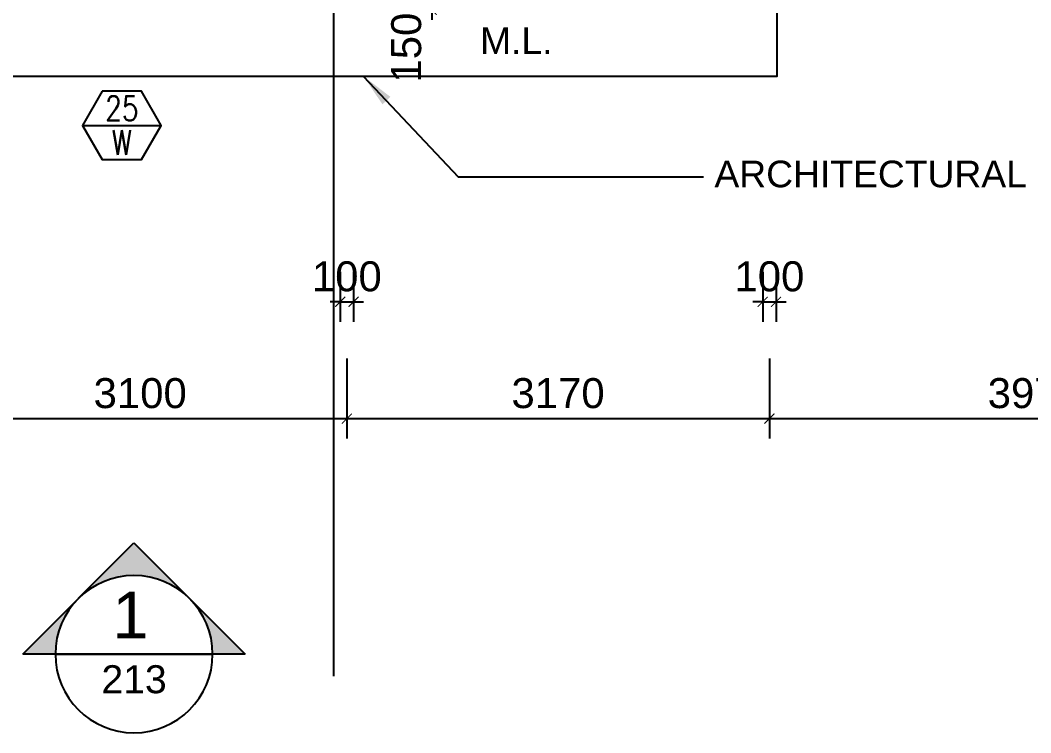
# Model space of a CAD drawing. Header units: millimetres. Extents: x -1214 to 71105, y 7230 to 56309.
# Drawn here: x 43650 to 51231, y 14576 to 19921 of the extents above; entities that cross this region are included whole.
import ezdxf
from ezdxf.enums import TextEntityAlignment as Align

# ---------------------------------------------------------------- set-up
doc = ezdxf.new("R2010")
doc.units = ezdxf.units.MM
doc.header["$MEASUREMENT"] = 0
doc.linetypes.add('CENTERX2', pattern=[101.6, 63.5, -12.7, 12.7, -12.7])
doc.layers.get('0').update_dxf_attribs({"color": 8})
doc.layers.get('Defpoints').update_dxf_attribs({"color": 8})
for name, color, linetype in [('Architectural Features', 8, 'Continuous'), ('arrow', 8, 'Continuous'), ('GBP Dim', 8, 'Continuous'), ('GBP Text 200', 8, 'Continuous'), ('GBP_MARKS', 8, 'Continuous'), ('grid', 8, 'CENTERX2'), ('metal louvres', 8, 'Continuous'), ('RCP_text', 8, 'Continuous'), ('WALL-NEW', 8, 'Continuous'), ('Window Mark', 8, 'Continuous')]:
    doc.layers.add(name, color=color, linetype=linetype)
doc.styles.add('BH', font='arial.ttf')
doc.styles.add('ROMANS', font='romans.shx')
doc.dimstyles.new('200 GBP', dxfattribs={"dimscale": 1.5, "dimtxt": 150, "dimasz": 50, "dimexe": 100, "dimexo": 50, "dimgap": 50, "dimtad": 1, "dimdec": 0, "dimzin": 0, "dimdsep": 46, "dimtxsty": 'BH', "dimblk": 'ARCHTICK', "dimcen": 0.09, "dimdle": 100, "dimclrd": 9, "dimclre": 9, "dimclrt": 1, "dimadec": 0, "dimazin": 0, "dimtfac": 1, "dimtdec": 0, "dimtix": 1, "dimtmove": 2, "dimatfit": 3, "dimldrblk": 'ARCHTICK', "dimfxl": 300, "dimfxlon": 1, "dimtolj": 1, "dimtzin": 0, "dimarcsym": 0})
doc.dimstyles.get("Standard").update_dxf_attribs({"dimtxt": 0.18, "dimasz": 0.18, "dimexe": 0.18, "dimexo": 0.0625, "dimgap": 0.09, "dimtad": 0, "dimtih": 1, "dimtoh": 1, "dimdec": 4, "dimzin": 0, "dimdsep": 46, "dimtxsty": 'Standard', "dimcen": 0.09, "dimadec": 0, "dimazin": 0, "dimtfac": 1, "dimtdec": 4, "dimtofl": 0, "dimtmove": 0, "dimatfit": 3, "dimfxl": 1, "dimtolj": 1, "dimtzin": 0, "dimarcsym": 0})

# ---------------------------------------------------------------- blocks, each defined once
blk = doc.blocks.new('A$C65CE4B9A')
at = {"layer": 'grid', "ltscale": 200}
blk.add_line((-23000, 10500), (-23000, -20450), dxfattribs=at)
blk = doc.blocks.new('_ArchTick')
at = {"color": 0, "const_width": 0.1}
blk.add_lwpolyline([(0.5, 0.5), (-0.5, -0.5)], dxfattribs=at)
blk = doc.blocks.new('*D152')
at = {"layer": 'Defpoints', "color": 0, "transparency": 16777216}
for p in [(46100, 20055.2), (43000, 18955.4, 0), (46100, 16932.5)]:
    blk.add_point(p, dxfattribs=at)
at = {"layer": 'GBP Dim', "color": 9, "lineweight": -2, "transparency": 16777216}
for p, q in [((43000, 17382.5), (43000, 16782.5)), ((46100, 17382.5), (46100, 16782.5)), ((42850, 16932.5), (46250, 16932.5))]:
    blk.add_line(p, q, dxfattribs=at)
at = {"layer": 'GBP Dim', "color": 9, "lineweight": -2, "transparency": 16777216, "xscale": 75, "yscale": 75, "zscale": 75, "rotation": 180}
blk.add_blockref('_ArchTick', (43000, 16932.5), dxfattribs=at)
at = {"layer": 'GBP Dim', "color": 9, "lineweight": -2, "transparency": 16777216, "xscale": 75, "yscale": 75, "zscale": 75}
blk.add_blockref('_ArchTick', (46100, 16932.5), dxfattribs=at)
at = {"layer": 'GBP Dim', "transparency": 16777216, "insert": (44550, 17122.5), "char_height": 225, "attachment_point": 5, "style": 'BH'}
blk.add_mtext('\\A1;3100', dxfattribs=at)
blk = doc.blocks.new('*D153')
at = {"layer": 'Defpoints', "color": 0, "transparency": 16777216}
for p in [(46100, 20055.2), (49269.9, 19755.3), (49269.9, 16932.5)]:
    blk.add_point(p, dxfattribs=at)
at = {"layer": 'GBP Dim', "color": 9, "lineweight": -2, "transparency": 16777216}
for p, q in [((46100, 17382.5), (46100, 16782.5)), ((49269.9, 17382.5), (49269.9, 16782.5)), ((45950, 16932.5), (49419.9, 16932.5))]:
    blk.add_line(p, q, dxfattribs=at)
at = {"layer": 'GBP Dim', "color": 9, "lineweight": -2, "transparency": 16777216, "xscale": 75, "yscale": 75, "zscale": 75, "rotation": 180}
blk.add_blockref('_ArchTick', (46100, 16932.5), dxfattribs=at)
at = {"layer": 'GBP Dim', "color": 9, "lineweight": -2, "transparency": 16777216, "xscale": 75, "yscale": 75, "zscale": 75}
blk.add_blockref('_ArchTick', (49269.9, 16932.5), dxfattribs=at)
at = {"layer": 'GBP Dim', "transparency": 16777216, "insert": (47684.9, 17122.5), "char_height": 225, "attachment_point": 5, "style": 'BH'}
blk.add_mtext('\\A1;3170', dxfattribs=at)
blk = doc.blocks.new('*D154')
at = {"layer": 'Defpoints', "color": 0, "transparency": 16777216}
for p in [(49269.9, 19755.3), (53245, 18955.3), (53245, 16932.5)]:
    blk.add_point(p, dxfattribs=at)
at = {"layer": 'GBP Dim', "color": 9, "lineweight": -2, "transparency": 16777216}
for p, q in [((49269.9, 17382.5), (49269.9, 16782.5)), ((53245, 17382.5), (53245, 16782.5)), ((49119.9, 16932.5), (53395, 16932.5))]:
    blk.add_line(p, q, dxfattribs=at)
at = {"layer": 'GBP Dim', "color": 9, "lineweight": -2, "transparency": 16777216, "xscale": 75, "yscale": 75, "zscale": 75, "rotation": 180}
blk.add_blockref('_ArchTick', (49269.9, 16932.5), dxfattribs=at)
at = {"layer": 'GBP Dim', "color": 9, "lineweight": -2, "transparency": 16777216, "xscale": 75, "yscale": 75, "zscale": 75}
blk.add_blockref('_ArchTick', (53245, 16932.5), dxfattribs=at)
at = {"layer": 'GBP Dim', "transparency": 16777216, "insert": (51257.5, 17122.5), "char_height": 225, "attachment_point": 5, "style": 'BH'}
blk.add_mtext('\\A1;3975', dxfattribs=at)
blk = doc.blocks.new('MISCWINDOWS')
blk.add_line((-4.04, 0), (4.04, 0))
blk.add_lwpolyline([(-2.02, 3.5), (-4.04, 0), (-2.02, -3.5), (2.02, -3.5), (4.04, 0), (2.02, 3.5)], close=True)
at = {"style": 'BH'}
for tag, p in [('MARK_NUMBER', (0, 1.75)), ('DWG_NUMBER', (0, -1.75))]:
    blk.add_attdef(tag, text='', height=2.5, dxfattribs=at).set_placement(p, align=Align.MIDDLE_CENTER)
blk = doc.blocks.new('*D236')
at = {"layer": 'Defpoints', "color": 0, "transparency": 16777216}
for p in [(46736.8, 20125.1), (46736.8, 20125.1), (46736.8, 19999.9)]:
    blk.add_point(p, dxfattribs=at)
at = {"layer": 'GBP Dim', "color": 9, "lineweight": -2, "transparency": 16777216}
for p, q in [((46736.8, 20125.1), (46736.8, 20200.1)), ((46736.8, 20125.1), (46886.8, 20125.1)), ((46736.8, 19999.9), (46736.8, 20125.1)), ((46736.8, 19999.9), (46586.8, 19999.9)), ((46736.8, 19999.9), (46736.8, 19924.9))]:
    blk.add_line(p, q, dxfattribs=at)
at = {"layer": 'GBP Dim', "color": 9, "lineweight": -2, "transparency": 16777216, "xscale": 75, "yscale": 75, "zscale": 75}
for p, rotation in [((46736.8, 20125.1), 270), ((46736.8, 19999.9), 90)]:
    blk.add_blockref('_ArchTick', p, dxfattribs=dict(at, rotation=rotation))
at = {"layer": 'GBP Dim', "transparency": 16777216, "insert": (46546.9, 19715.8), "char_height": 225, "attachment_point": 5, "rotation": 90, "style": 'BH'}
blk.add_mtext('\\A1;150', dxfattribs=at)
blk = doc.blocks.new('*D245')
at = {"layer": 'Defpoints', "color": 0, "transparency": 16777216}
for p in [(46050.3, 18837.1, 0), (46150.3, 18858.1), (46150.3, 17808.8)]:
    blk.add_point(p, dxfattribs=at)
at = {"layer": 'GBP Dim', "color": 9, "lineweight": -2, "transparency": 16777216}
for p, q in [((46050.3, 18033.8), (46050.3, 17658.8)), ((46150.3, 18033.8), (46150.3, 17658.8)), ((46050.3, 17808.8), (45975.3, 17808.8)), ((46050.3, 17808.8), (46150.3, 17808.8)), ((46150.3, 17808.8), (46225.3, 17808.8))]:
    blk.add_line(p, q, dxfattribs=at)
at = {"layer": 'GBP Dim', "color": 9, "lineweight": -2, "transparency": 16777216, "xscale": 75, "yscale": 75, "zscale": 75}
blk.add_blockref('_ArchTick', (46050.3, 17808.8), dxfattribs=at)
at = {"layer": 'GBP Dim', "color": 9, "lineweight": -2, "transparency": 16777216, "xscale": 75, "yscale": 75, "zscale": 75, "rotation": 180}
blk.add_blockref('_ArchTick', (46150.3, 17808.8), dxfattribs=at)
at = {"layer": 'GBP Dim', "transparency": 16777216, "insert": (46100.3, 17998.7), "char_height": 225, "attachment_point": 5, "style": 'BH'}
blk.add_mtext('\\A1;100', dxfattribs=at)
blk = doc.blocks.new('*D246')
at = {"layer": 'Defpoints', "color": 0, "transparency": 16777216}
for p in [(49220.3, 18837.1, 0), (49320.3, 18858.1), (49320.3, 17808.8)]:
    blk.add_point(p, dxfattribs=at)
at = {"layer": 'GBP Dim', "color": 9, "lineweight": -2, "transparency": 16777216}
for p, q in [((49220.3, 18033.8), (49220.3, 17658.8)), ((49320.3, 18033.8), (49320.3, 17658.8)), ((49220.3, 17808.8), (49145.3, 17808.8)), ((49220.3, 17808.8), (49320.3, 17808.8)), ((49320.3, 17808.8), (49395.3, 17808.8))]:
    blk.add_line(p, q, dxfattribs=at)
at = {"layer": 'GBP Dim', "color": 9, "lineweight": -2, "transparency": 16777216, "xscale": 75, "yscale": 75, "zscale": 75}
blk.add_blockref('_ArchTick', (49220.3, 17808.8), dxfattribs=at)
at = {"layer": 'GBP Dim', "color": 9, "lineweight": -2, "transparency": 16777216, "xscale": 75, "yscale": 75, "zscale": 75, "rotation": 180}
blk.add_blockref('_ArchTick', (49320.3, 17808.8), dxfattribs=at)
at = {"layer": 'GBP Dim', "transparency": 16777216, "insert": (49270.3, 17998.7), "char_height": 225, "attachment_point": 5, "style": 'BH'}
blk.add_mtext('\\A1;100', dxfattribs=at)

msp = doc.modelspace()

# ---------------------------------------------------------------- hatches: boundary and pattern name
at = {"layer": 'RCP_text'}
h = msp.add_hatch(color=256, dxfattribs=at)
edge = h.paths.add_edge_path(flags=16)
edge.add_line((43913.6, 15165.8), (45093.4, 15165.8))
edge.add_arc((44503.5, 15165.8), 589.9, 0, 180)
h.paths.add_polyline_path([(45337.7, 15165.8), (43669.3, 15165.8), (44503.5, 16000)])
h = msp.add_hatch(color=256, dxfattribs=at)
edge = h.paths.add_edge_path(flags=16)
edge.add_line((43913.6, 15165.8), (45093.4, 15165.8))
edge.add_arc((44503.5, 15165.8), 589.9, 0, 180)
h.paths.add_polyline_path([(45337.7, 15165.8), (43669.3, 15165.8), (44503.5, 16000)])

# ---------------------------------------------------------------- linework, layer by layer
at = {"layer": 'Architectural Features', "ltscale": 50, "elevation": 0}
msp.add_lwpolyline([(49325.9, 19999.9), (49325.9, 19499.9), (34150, 19499.9), (34150, 19999.9)], dxfattribs=at)
at = {"layer": 'RCP_text'}
for p, q in [((43669.3, 15165.8), (44503.5, 16000)), ((43669.3, 15165.8), (44503.5, 16000)), ((44503.5, 16000), (45337.7, 15165.8)), ((44503.5, 16000), (45337.7, 15165.8)), ((45337.7, 15165.8), (43669.3, 15165.8)), ((45337.7, 15165.8), (43669.3, 15165.8)), ((43913.6, 15165.8), (45093.4, 15165.8)), ((43913.6, 15165.8), (45093.4, 15165.8))]:
    msp.add_line(p, q, dxfattribs=at)
for start, end in [(0, 180), (0, 180), (180, 0), (180, 0)]:
    msp.add_arc((44503.5, 15165.8), 589.9, start, end, dxfattribs=at)

# ---------------------------------------------------------------- block references
at = {"layer": 'WALL-NEW'}
msp.add_blockref('A$C65CE4B9A', (69000, 35449.9), dxfattribs=at)
at = {"layer": 'Window Mark'}
ref = msp.add_blockref('MISCWINDOWS', (44412.5, 19132), dxfattribs=dict(at, xscale=73.25, yscale=73.25, zscale=73.25))
ref.add_attrib('MARK_NUMBER', '25', dxfattribs={"layer": '0', "height": 183.12, "style": 'ROMANS', "width": 0.8}).set_placement((44412.5, 19260.2), align=Align.MIDDLE_CENTER)
ref.add_attrib('DWG_NUMBER', 'W', dxfattribs={"layer": '0', "height": 183.1, "style": 'ROMANS', "width": 0.8}).set_placement((44412.5, 19003.8), align=Align.MIDDLE_CENTER)

# ---------------------------------------------------------------- texts
at = {"layer": 'GBP Text 200', "style": 'BH'}
msp.add_text('ARCHITECTURAL FEATURE', height=200, dxfattribs=at).set_placement((48857.9, 18668))
at = {"layer": 'GBP_MARKS', "width": 888.004, "attachment_point": 2, "style": 'BH'}
for s, insert, char_height in [('1', (44477.6, 15634.2), 350), ('\\P{\\H0.84x;213}', (44504.3, 15499.5), 250)]:
    msp.add_mtext(s, dxfattribs=dict(at, insert=insert, char_height=char_height))
at = {"layer": 'metal louvres', "style": 'BH'}
msp.add_text('M.L.', height=200, rotation=0.00004, dxfattribs=at).set_placement((47371.3, 19667.7), align=Align.CENTER)

# ---------------------------------------------------------------- dimensions: what is measured, and where the dimension line sits
at = {"layer": 'GBP Dim'}
dim = msp.add_linear_dim(base=(46736.8, 20125.1), p1=(46736.8, 19999.9), p2=(46736.8, 20125.1), angle=90, text='150', dimstyle='200 GBP', override={"dimclrt": 256, "dimfxl": 150}, dxfattribs=at)
dim.commit()
dim.dimension.update_dxf_attribs({"geometry": '*D236', "text_midpoint": (46546.9, 19715.8), "dimtype": 160})
for base, p1, p2, picture, middle in [((46100, 16932.5), (43000, 18955.4, 0), (46100, 20055.2), '*D152', (44550, 17122.5)), ((49269.9, 16932.5), (46100, 20055.2), (49269.9, 19755.3), '*D153', (47684.9, 17122.5)), ((53245, 16932.5), (49269.9, 19755.3), (53245, 18955.3), '*D154', (51257.5, 17122.5))]:
    dim = msp.add_linear_dim(base=base, p1=p1, p2=p2, dimstyle='200 GBP', override={"dimclrt": 256, "dimfxl": 300, "dimfxlon": 1}, dxfattribs=at)
    dim.commit()
    dim.dimension.update_dxf_attribs({"geometry": picture, "text_midpoint": middle})
for base, p1, p2, picture, middle in [((46150.3, 17808.8), (46050.3, 18837.1, 0), (46150.3, 18858.1), '*D245', (46100.3, 17998.7)), ((49320.3, 17808.8), (49220.3, 18837.1, 0), (49320.3, 18858.1), '*D246', (49270.3, 17998.7))]:
    dim = msp.add_linear_dim(base=base, p1=p1, p2=p2, dimstyle='200 GBP', override={"dimclrt": 256, "dimfxl": 150}, dxfattribs=at)
    dim.commit()
    dim.dimension.update_dxf_attribs({"geometry": picture, "text_midpoint": middle, "dimtype": 160})

# ---------------------------------------------------------------- leaders
at = {"layer": 'arrow'}
msp.add_leader([(46226.1, 19500, 0), (46935.3, 18747.7, 0), (48775.1, 18747.7, 0)], dimstyle='Standard', override={"dimscale": 2, "dimtxt": 200, "dimasz": 125, "dimexe": 166.67, "dimexo": 100, "dimgap": 100, "dimtih": 0, "dimtoh": 0, "dimdec": 0, "dimrnd": 5.001, "dimtxsty": 'BH', "dimdle": 166.666667, "dimclrd": 9, "dimclre": 9, "dimclrt": 1, "dimtdec": 0, "dimtix": 1, "dimtofl": 1, "dimtmove": 2, "dimfxl": 50}, dxfattribs=at)

doc.saveas('drawing.dxf')
